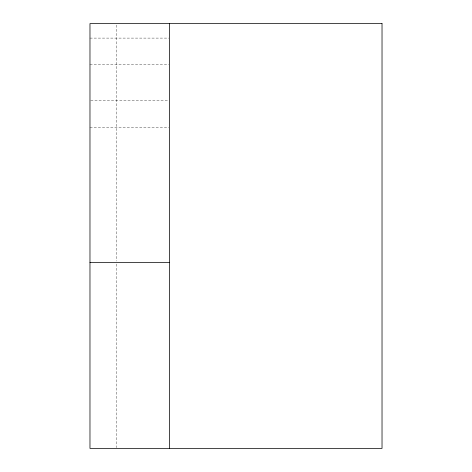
<?xml version="1.0" encoding="UTF-8"?>
<svg xmlns="http://www.w3.org/2000/svg" width="472" height="472" viewBox="0 0 472 472"><rect width="100%" height="100%" fill="white"/><g stroke="black" fill="none" stroke-linecap="round" stroke-linejoin="round"><path stroke-width="0.35" stroke-dasharray="2.36 1.77" d="M89.975 38.096L168.887 38.096M89.975 64.646L168.887 64.646M90.712 100.754L168.887 100.754M89.975 127.304L168.887 127.304M116.525 25.075L116.525 261.075M116.525 264.025L116.525 447.662"/><path stroke-width="0.71" d="M89.975 262.55L169.625 262.55M169.625 23.6L169.625 448.4M382.025 23.6L89.975 23.6L89.975 448.4L382.025 448.4L382.025 23.6"/></g></svg>
